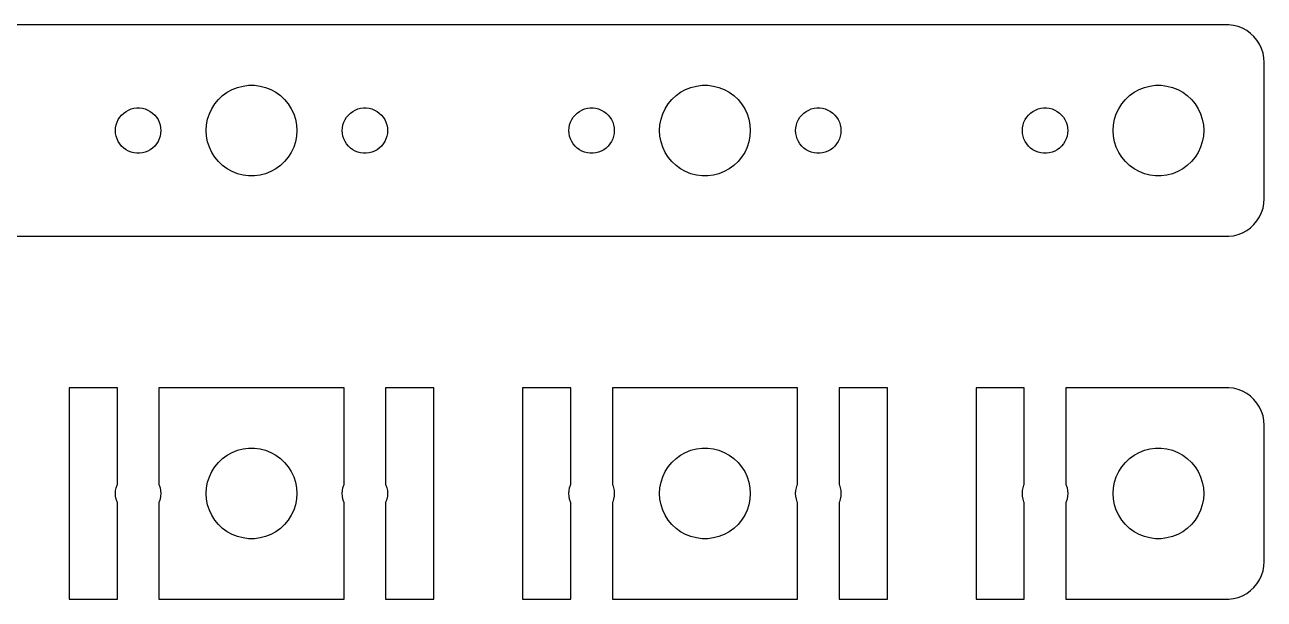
# Model space of a CAD drawing. Header units: metres. Extents: x -90 to 90, y -7 to 79.
# Drawn here: x 7.5 to 89.5, y 41 to 79 of the extents above; entities that cross this region are included whole.
import ezdxf

# ---------------------------------------------------------------- set-up
doc = ezdxf.new("R2010")
doc.units = ezdxf.units.M

msp = doc.modelspace()

# ---------------------------------------------------------------- linework, layer by layer
for p, q in [((87.157, 78.9951), (-87.157, 78.9951)), ((87.4684, 78.9557), (87.157, 78.9951)), ((87.7725, 78.8776), (87.4684, 78.9557)), ((88.0644, 78.7621), (87.7725, 78.8776)), ((88.3396, 78.6108), (88.0644, 78.7621)), ((88.5936, 78.4263), (88.3396, 78.6108)), ((88.8224, 78.2114), (88.5936, 78.4263)), ((89.0225, 77.9695), (88.8224, 78.2114)), ((89.1908, 77.7044), (89.0225, 77.9695)), ((89.3244, 77.4203), (89.1908, 77.7044)), ((89.4214, 77.1217), (89.3244, 77.4203)), ((89.4803, 76.8133), (89.4214, 77.1217)), ((89.5, 76.5), (89.4803, 76.8133)), ((89.5, 67.5), (89.5, 76.5)), ((20.8925, 74.533), (21.2227, 74.7145)), ((21.2227, 74.7145), (21.5729, 74.8532)), ((21.5729, 74.8532), (21.9379, 74.9469)), ((21.9379, 74.9469), (22.3116, 74.9941)), ((22.3116, 74.9941), (22.6884, 74.9941)), ((22.6884, 74.9941), (23.0621, 74.9469)), ((23.0621, 74.9469), (23.427, 74.8532)), ((23.427, 74.8532), (23.7773, 74.7145)), ((23.7773, 74.7145), (24.1075, 74.533)), ((50.8925, 74.533), (51.2227, 74.7145)), ((51.2227, 74.7145), (51.5729, 74.8532)), ((51.5729, 74.8532), (51.9379, 74.9469)), ((51.9379, 74.9469), (52.3116, 74.9941)), ((52.3116, 74.9941), (52.6884, 74.9941)), ((52.6884, 74.9941), (53.0621, 74.9469)), ((53.0621, 74.9469), (53.427, 74.8532)), ((53.427, 74.8532), (53.7773, 74.7145)), ((53.7773, 74.7145), (54.1075, 74.533)), ((80.8925, 74.533), (81.2227, 74.7145)), ((81.2227, 74.7145), (81.573, 74.8532)), ((81.573, 74.8532), (81.9379, 74.9469)), ((81.9379, 74.9469), (82.3116, 74.9941)), ((82.3116, 74.9941), (82.6884, 74.9941)), ((82.6884, 74.9941), (83.0621, 74.9469)), ((83.0621, 74.9469), (83.427, 74.8532)), ((83.427, 74.8532), (83.7773, 74.7145)), ((83.7773, 74.7145), (84.1075, 74.533)), ((20.0729, 73.7634), (20.3131, 74.0536)), ((20.3131, 74.0536), (20.5877, 74.3115)), ((20.5877, 74.3115), (20.8925, 74.533)), ((24.1075, 74.533), (24.4123, 74.3115)), ((24.4123, 74.3115), (24.6869, 74.0536)), ((24.6869, 74.0536), (24.927, 73.7634)), ((50.0729, 73.7634), (50.3131, 74.0536)), ((50.3131, 74.0536), (50.5877, 74.3115)), ((50.5877, 74.3115), (50.8925, 74.533)), ((54.1075, 74.533), (54.4123, 74.3115)), ((54.4123, 74.3115), (54.6869, 74.0536)), ((54.6869, 74.0536), (54.927, 73.7634)), ((80.073, 73.7634), (80.3131, 74.0536)), ((80.3131, 74.0536), (80.5877, 74.3115)), ((80.5877, 74.3115), (80.8925, 74.533)), ((84.1075, 74.533), (84.4123, 74.3115)), ((84.4123, 74.3115), (84.6869, 74.0536)), ((84.6869, 74.0536), (84.927, 73.7634)), ((13.7865, 72.8817), (13.9065, 73.0268)), ((13.9065, 73.0268), (14.0439, 73.1558)), ((14.0439, 73.1558), (14.1963, 73.2665)), ((14.1963, 73.2665), (14.3613, 73.3572)), ((14.3613, 73.3572), (14.5365, 73.4266)), ((14.5365, 73.4266), (14.7189, 73.4734)), ((14.7189, 73.4734), (14.9058, 73.497)), ((14.9058, 73.497), (15.0942, 73.497)), ((15.0942, 73.497), (15.2811, 73.4734)), ((15.2811, 73.4734), (15.4635, 73.4266)), ((15.4635, 73.4266), (15.6387, 73.3572)), ((15.6387, 73.3572), (15.8037, 73.2665)), ((15.8037, 73.2665), (15.9561, 73.1558)), ((15.9561, 73.1558), (16.0934, 73.0268)), ((16.0934, 73.0268), (16.2135, 72.8817)), ((19.5942, 72.7461), (19.7107, 73.1044)), ((19.7107, 73.1044), (19.8711, 73.4453)), ((19.8711, 73.4453), (20.0729, 73.7634)), ((24.927, 73.7634), (25.1289, 73.4453)), ((25.1289, 73.4453), (25.2893, 73.1044)), ((25.2893, 73.1044), (25.4057, 72.7461)), ((28.7865, 72.8817), (28.9065, 73.0268)), ((28.9065, 73.0268), (29.0439, 73.1558)), ((29.0439, 73.1558), (29.1963, 73.2665)), ((29.1963, 73.2665), (29.3613, 73.3572)), ((29.3613, 73.3572), (29.5365, 73.4266)), ((29.5365, 73.4266), (29.7189, 73.4734)), ((29.7189, 73.4734), (29.9058, 73.497)), ((29.9058, 73.497), (30.0942, 73.497)), ((30.0942, 73.497), (30.2811, 73.4734)), ((30.2811, 73.4734), (30.4635, 73.4266)), ((30.4635, 73.4266), (30.6387, 73.3572)), ((30.6387, 73.3572), (30.8037, 73.2665)), ((30.8037, 73.2665), (30.9561, 73.1558)), ((30.9561, 73.1558), (31.0934, 73.0268)), ((31.0934, 73.0268), (31.2135, 72.8817)), ((43.7865, 72.8817), (43.9065, 73.0268)), ((43.9065, 73.0268), (44.0439, 73.1558)), ((44.0439, 73.1558), (44.1963, 73.2665)), ((44.1963, 73.2665), (44.3613, 73.3572)), ((44.3613, 73.3572), (44.5365, 73.4266)), ((44.5365, 73.4266), (44.7189, 73.4734)), ((44.7189, 73.4734), (44.9058, 73.497)), ((44.9058, 73.497), (45.0942, 73.497)), ((45.0942, 73.497), (45.2811, 73.4734)), ((45.2811, 73.4734), (45.4635, 73.4266)), ((45.4635, 73.4266), (45.6387, 73.3572)), ((45.6387, 73.3572), (45.8037, 73.2665)), ((45.8037, 73.2665), (45.9561, 73.1558)), ((45.9561, 73.1558), (46.0934, 73.0268)), ((46.0934, 73.0268), (46.2135, 72.8817)), ((49.5942, 72.7461), (49.7107, 73.1044)), ((49.7107, 73.1044), (49.8711, 73.4453)), ((49.8711, 73.4453), (50.0729, 73.7634)), ((54.927, 73.7634), (55.1289, 73.4453)), ((55.1289, 73.4453), (55.2893, 73.1044)), ((55.2893, 73.1044), (55.4057, 72.7461)), ((58.7865, 72.8817), (58.9065, 73.0268)), ((58.9065, 73.0268), (59.0439, 73.1558)), ((59.0439, 73.1558), (59.1963, 73.2665)), ((59.1963, 73.2665), (59.3613, 73.3572)), ((59.3613, 73.3572), (59.5365, 73.4266)), ((59.5365, 73.4266), (59.7189, 73.4734)), ((59.7189, 73.4734), (59.9058, 73.497)), ((59.9058, 73.497), (60.0942, 73.497)), ((60.0942, 73.497), (60.2811, 73.4734)), ((60.2811, 73.4734), (60.4635, 73.4266)), ((60.4635, 73.4266), (60.6387, 73.3572)), ((60.6387, 73.3572), (60.8037, 73.2665)), ((60.8037, 73.2665), (60.9561, 73.1558)), ((60.9561, 73.1558), (61.0934, 73.0268)), ((61.0934, 73.0268), (61.2135, 72.8817)), ((73.7865, 72.8817), (73.9065, 73.0268)), ((73.9065, 73.0268), (74.0439, 73.1558)), ((74.0439, 73.1558), (74.1963, 73.2665)), ((74.1963, 73.2665), (74.3613, 73.3572)), ((74.3613, 73.3572), (74.5365, 73.4266)), ((74.5365, 73.4266), (74.7189, 73.4734)), ((74.7189, 73.4734), (74.9058, 73.497)), ((74.9058, 73.497), (75.0942, 73.497)), ((75.0942, 73.497), (75.2811, 73.4734)), ((75.2811, 73.4734), (75.4635, 73.4266)), ((75.4635, 73.4266), (75.6387, 73.3572)), ((75.6387, 73.3572), (75.8037, 73.2665)), ((75.8037, 73.2665), (75.9561, 73.1558)), ((75.9561, 73.1558), (76.0934, 73.0268)), ((76.0934, 73.0268), (76.2135, 72.8817)), ((79.5943, 72.7461), (79.7107, 73.1044)), ((79.7107, 73.1044), (79.8711, 73.4453)), ((79.8711, 73.4453), (80.073, 73.7634)), ((84.927, 73.7634), (85.1289, 73.4453)), ((85.1289, 73.4453), (85.2893, 73.1044)), ((85.2893, 73.1044), (85.4057, 72.7461)), ((13.5, 72), (13.5118, 72.188)), ((13.5118, 72.188), (13.5471, 72.373)), ((13.5471, 72.373), (13.6053, 72.5522)), ((13.6053, 72.5522), (13.6855, 72.7226)), ((13.6855, 72.7226), (13.7865, 72.8817)), ((16.2135, 72.8817), (16.3145, 72.7226)), ((16.3145, 72.7226), (16.3947, 72.5522)), ((16.3947, 72.5522), (16.4529, 72.373)), ((16.4529, 72.373), (16.4882, 72.188)), ((16.4882, 72.188), (16.5, 72)), ((19.5, 72), (19.5237, 72.376)), ((19.5237, 72.376), (19.5942, 72.7461)), ((25.4057, 72.7461), (25.4763, 72.376)), ((25.4763, 72.376), (25.5, 72)), ((28.5, 72), (28.5118, 72.188)), ((28.5118, 72.188), (28.5471, 72.373)), ((28.5471, 72.373), (28.6053, 72.5522)), ((28.6053, 72.5522), (28.6855, 72.7226)), ((28.6855, 72.7226), (28.7865, 72.8817)), ((31.2135, 72.8817), (31.3145, 72.7226)), ((31.3145, 72.7226), (31.3947, 72.5522)), ((31.3947, 72.5522), (31.4529, 72.373)), ((31.4529, 72.373), (31.4882, 72.188)), ((31.4882, 72.188), (31.5, 72)), ((43.5, 72), (43.5118, 72.188)), ((43.5118, 72.188), (43.5471, 72.373)), ((43.5471, 72.373), (43.6053, 72.5522)), ((43.6053, 72.5522), (43.6855, 72.7226)), ((43.6855, 72.7226), (43.7865, 72.8817)), ((46.2135, 72.8817), (46.3145, 72.7226)), ((46.3145, 72.7226), (46.3947, 72.5522)), ((46.3947, 72.5522), (46.4529, 72.373)), ((46.4529, 72.373), (46.4882, 72.188)), ((46.4882, 72.188), (46.5, 72)), ((49.5, 72), (49.5237, 72.376)), ((49.5237, 72.376), (49.5942, 72.7461)), ((55.4057, 72.7461), (55.4763, 72.376)), ((55.4763, 72.376), (55.5, 72)), ((58.5, 72), (58.5118, 72.188)), ((58.5118, 72.188), (58.5471, 72.373)), ((58.5471, 72.373), (58.6053, 72.5522)), ((58.6053, 72.5522), (58.6855, 72.7226)), ((58.6855, 72.7226), (58.7865, 72.8817)), ((61.2135, 72.8817), (61.3145, 72.7226)), ((61.3145, 72.7226), (61.3947, 72.5522)), ((61.3947, 72.5522), (61.4529, 72.373)), ((61.4529, 72.373), (61.4882, 72.188)), ((61.4882, 72.188), (61.5, 72)), ((73.5, 72), (73.5118, 72.188)), ((73.5118, 72.188), (73.5471, 72.373)), ((73.5471, 72.373), (73.6053, 72.5522)), ((73.6053, 72.5522), (73.6855, 72.7226)), ((73.6855, 72.7226), (73.7865, 72.8817)), ((76.2135, 72.8817), (76.3145, 72.7226)), ((76.3145, 72.7226), (76.3947, 72.5522)), ((76.3947, 72.5522), (76.4529, 72.373)), ((76.4529, 72.373), (76.4882, 72.188)), ((76.4882, 72.188), (76.5, 72)), ((79.5, 72), (79.5237, 72.376)), ((79.5237, 72.376), (79.5943, 72.7461)), ((85.4057, 72.7461), (85.4763, 72.376)), ((85.4763, 72.376), (85.5, 72)), ((13.5118, 71.812), (13.5, 72)), ((13.5471, 71.627), (13.5118, 71.812)), ((13.6053, 71.4478), (13.5471, 71.627)), ((13.6855, 71.2774), (13.6053, 71.4478)), ((16.3947, 71.4478), (16.3145, 71.2774)), ((16.4529, 71.627), (16.3947, 71.4478)), ((16.4882, 71.812), (16.4529, 71.627)), ((16.5, 72), (16.4882, 71.812)), ((19.5237, 71.624), (19.5, 72)), ((19.5942, 71.2539), (19.5237, 71.624)), ((25.4763, 71.624), (25.4057, 71.2539)), ((25.5, 72), (25.4763, 71.624)), ((28.5118, 71.812), (28.5, 72)), ((28.5471, 71.627), (28.5118, 71.812)), ((28.6053, 71.4478), (28.5471, 71.627)), ((28.6855, 71.2774), (28.6053, 71.4478)), ((31.3947, 71.4478), (31.3145, 71.2774)), ((31.4529, 71.627), (31.3947, 71.4478)), ((31.4882, 71.812), (31.4529, 71.627)), ((31.5, 72), (31.4882, 71.812)), ((43.5118, 71.812), (43.5, 72)), ((43.5471, 71.627), (43.5118, 71.812)), ((43.6053, 71.4478), (43.5471, 71.627)), ((43.6855, 71.2774), (43.6053, 71.4478)), ((46.3947, 71.4478), (46.3145, 71.2774)), ((46.4529, 71.627), (46.3947, 71.4478)), ((46.4882, 71.812), (46.4529, 71.627)), ((46.5, 72), (46.4882, 71.812)), ((49.5237, 71.624), (49.5, 72)), ((49.5942, 71.2539), (49.5237, 71.624)), ((55.4763, 71.624), (55.4057, 71.2539)), ((55.5, 72), (55.4763, 71.624)), ((58.5118, 71.812), (58.5, 72)), ((58.5471, 71.627), (58.5118, 71.812)), ((58.6053, 71.4478), (58.5471, 71.627)), ((58.6855, 71.2774), (58.6053, 71.4478)), ((61.3947, 71.4478), (61.3145, 71.2774)), ((61.4529, 71.627), (61.3947, 71.4478)), ((61.4882, 71.812), (61.4529, 71.627)), ((61.5, 72), (61.4882, 71.812)), ((73.5118, 71.812), (73.5, 72)), ((73.5471, 71.627), (73.5118, 71.812)), ((73.6053, 71.4478), (73.5471, 71.627)), ((73.6855, 71.2774), (73.6053, 71.4478)), ((76.3947, 71.4478), (76.3145, 71.2774)), ((76.4529, 71.627), (76.3947, 71.4478)), ((76.4882, 71.812), (76.4529, 71.627)), ((76.5, 72), (76.4882, 71.812)), ((79.5237, 71.624), (79.5, 72)), ((79.5943, 71.2539), (79.5237, 71.624)), ((85.4763, 71.624), (85.4057, 71.2539)), ((85.5, 72), (85.4763, 71.624)), ((13.7865, 71.1183), (13.6855, 71.2774)), ((13.9065, 70.9732), (13.7865, 71.1183)), ((14.0439, 70.8442), (13.9065, 70.9732)), ((14.1963, 70.7335), (14.0439, 70.8442)), ((14.3613, 70.6428), (14.1963, 70.7335)), ((14.5365, 70.5734), (14.3613, 70.6428)), ((14.7189, 70.5266), (14.5365, 70.5734)), ((14.9058, 70.503), (14.7189, 70.5266)), ((15.2811, 70.5266), (15.0942, 70.503)), ((15.4635, 70.5734), (15.2811, 70.5266)), ((15.6387, 70.6428), (15.4635, 70.5734)), ((15.8037, 70.7335), (15.6387, 70.6428)), ((15.9561, 70.8442), (15.8037, 70.7335)), ((16.0934, 70.9732), (15.9561, 70.8442)), ((16.2135, 71.1183), (16.0934, 70.9732)), ((16.3145, 71.2774), (16.2135, 71.1183)), ((19.7107, 70.8956), (19.5942, 71.2539)), ((19.8711, 70.5547), (19.7107, 70.8956)), ((20.0729, 70.2366), (19.8711, 70.5547)), ((25.1289, 70.5547), (24.927, 70.2366)), ((25.2893, 70.8956), (25.1289, 70.5547)), ((25.4057, 71.2539), (25.2893, 70.8956)), ((28.7865, 71.1183), (28.6855, 71.2774)), ((28.9065, 70.9732), (28.7865, 71.1183)), ((29.0439, 70.8442), (28.9065, 70.9732)), ((29.1963, 70.7335), (29.0439, 70.8442)), ((29.3613, 70.6428), (29.1963, 70.7335)), ((29.5365, 70.5734), (29.3613, 70.6428)), ((29.7189, 70.5266), (29.5365, 70.5734)), ((29.9058, 70.503), (29.7189, 70.5266)), ((30.2811, 70.5266), (30.0942, 70.503)), ((30.4635, 70.5734), (30.2811, 70.5266)), ((30.6387, 70.6428), (30.4635, 70.5734)), ((30.8037, 70.7335), (30.6387, 70.6428)), ((30.9561, 70.8442), (30.8037, 70.7335)), ((31.0934, 70.9732), (30.9561, 70.8442)), ((31.2135, 71.1183), (31.0934, 70.9732)), ((31.3145, 71.2774), (31.2135, 71.1183)), ((43.7865, 71.1183), (43.6855, 71.2774)), ((43.9065, 70.9732), (43.7865, 71.1183)), ((44.0439, 70.8442), (43.9065, 70.9732)), ((44.1963, 70.7335), (44.0439, 70.8442)), ((44.3613, 70.6428), (44.1963, 70.7335)), ((44.5365, 70.5734), (44.3613, 70.6428)), ((44.7189, 70.5266), (44.5365, 70.5734)), ((44.9058, 70.503), (44.7189, 70.5266)), ((45.2811, 70.5266), (45.0942, 70.503)), ((45.4635, 70.5734), (45.2811, 70.5266)), ((45.6387, 70.6428), (45.4635, 70.5734)), ((45.8037, 70.7335), (45.6387, 70.6428)), ((45.9561, 70.8442), (45.8037, 70.7335)), ((46.0934, 70.9732), (45.9561, 70.8442)), ((46.2135, 71.1183), (46.0934, 70.9732)), ((46.3145, 71.2774), (46.2135, 71.1183)), ((49.7107, 70.8956), (49.5942, 71.2539)), ((49.8711, 70.5547), (49.7107, 70.8956)), ((50.0729, 70.2366), (49.8711, 70.5547)), ((55.1289, 70.5547), (54.927, 70.2366)), ((55.2893, 70.8956), (55.1289, 70.5547)), ((55.4057, 71.2539), (55.2893, 70.8956)), ((58.7865, 71.1183), (58.6855, 71.2774)), ((58.9065, 70.9732), (58.7865, 71.1183)), ((59.0439, 70.8442), (58.9065, 70.9732)), ((59.1963, 70.7335), (59.0439, 70.8442)), ((59.3613, 70.6428), (59.1963, 70.7335)), ((59.5365, 70.5734), (59.3613, 70.6428)), ((59.7189, 70.5266), (59.5365, 70.5734)), ((59.9058, 70.503), (59.7189, 70.5266)), ((60.2811, 70.5266), (60.0942, 70.503)), ((60.4635, 70.5734), (60.2811, 70.5266)), ((60.6387, 70.6428), (60.4635, 70.5734)), ((60.8037, 70.7335), (60.6387, 70.6428)), ((60.9561, 70.8442), (60.8037, 70.7335)), ((61.0934, 70.9732), (60.9561, 70.8442)), ((61.2135, 71.1183), (61.0934, 70.9732)), ((61.3145, 71.2774), (61.2135, 71.1183)), ((73.7865, 71.1183), (73.6855, 71.2774)), ((73.9065, 70.9732), (73.7865, 71.1183)), ((74.0439, 70.8442), (73.9065, 70.9732)), ((74.1963, 70.7335), (74.0439, 70.8442)), ((74.3613, 70.6428), (74.1963, 70.7335)), ((74.5365, 70.5734), (74.3613, 70.6428)), ((74.7189, 70.5266), (74.5365, 70.5734)), ((74.9058, 70.503), (74.7189, 70.5266)), ((75.2811, 70.5266), (75.0942, 70.503)), ((75.4635, 70.5734), (75.2811, 70.5266)), ((75.6387, 70.6428), (75.4635, 70.5734)), ((75.8037, 70.7335), (75.6387, 70.6428)), ((75.9561, 70.8442), (75.8037, 70.7335)), ((76.0934, 70.9732), (75.9561, 70.8442)), ((76.2135, 71.1183), (76.0934, 70.9732)), ((76.3145, 71.2774), (76.2135, 71.1183)), ((79.7107, 70.8956), (79.5943, 71.2539)), ((79.8711, 70.5547), (79.7107, 70.8956)), ((80.073, 70.2366), (79.8711, 70.5547)), ((85.1289, 70.5547), (84.927, 70.2366)), ((85.2893, 70.8956), (85.1289, 70.5547)), ((85.4057, 71.2539), (85.2893, 70.8956)), ((15.0942, 70.503), (14.9058, 70.503)), ((20.3131, 69.9464), (20.0729, 70.2366)), ((20.5877, 69.6885), (20.3131, 69.9464)), ((24.6869, 69.9464), (24.4123, 69.6885)), ((24.927, 70.2366), (24.6869, 69.9464)), ((30.0942, 70.503), (29.9058, 70.503)), ((45.0942, 70.503), (44.9058, 70.503)), ((50.3131, 69.9464), (50.0729, 70.2366)), ((50.5877, 69.6885), (50.3131, 69.9464)), ((54.6869, 69.9464), (54.4123, 69.6885)), ((54.927, 70.2366), (54.6869, 69.9464)), ((60.0942, 70.503), (59.9058, 70.503)), ((75.0942, 70.503), (74.9058, 70.503)), ((80.3131, 69.9464), (80.073, 70.2366)), ((80.5877, 69.6885), (80.3131, 69.9464)), ((84.6869, 69.9464), (84.4123, 69.6885)), ((84.927, 70.2366), (84.6869, 69.9464)), ((20.8925, 69.467), (20.5877, 69.6885)), ((21.2227, 69.2855), (20.8925, 69.467)), ((21.5729, 69.1468), (21.2227, 69.2855)), ((21.9379, 69.0531), (21.5729, 69.1468)), ((22.3116, 69.0059), (21.9379, 69.0531)), ((22.6884, 69.0059), (22.3116, 69.0059)), ((23.0621, 69.0531), (22.6884, 69.0059)), ((23.427, 69.1468), (23.0621, 69.0531)), ((23.7773, 69.2855), (23.427, 69.1468)), ((24.1075, 69.467), (23.7773, 69.2855)), ((24.4123, 69.6885), (24.1075, 69.467)), ((50.8925, 69.467), (50.5877, 69.6885)), ((51.2227, 69.2855), (50.8925, 69.467)), ((51.5729, 69.1468), (51.2227, 69.2855)), ((51.9379, 69.0531), (51.5729, 69.1468)), ((52.3116, 69.0059), (51.9379, 69.0531)), ((52.6884, 69.0059), (52.3116, 69.0059)), ((53.0621, 69.0531), (52.6884, 69.0059)), ((53.427, 69.1468), (53.0621, 69.0531)), ((53.7773, 69.2855), (53.427, 69.1468)), ((54.1075, 69.467), (53.7773, 69.2855)), ((54.4123, 69.6885), (54.1075, 69.467)), ((80.8925, 69.467), (80.5877, 69.6885)), ((81.2227, 69.2855), (80.8925, 69.467)), ((81.573, 69.1468), (81.2227, 69.2855)), ((81.9379, 69.0531), (81.573, 69.1468)), ((82.3116, 69.0059), (81.9379, 69.0531)), ((82.6884, 69.0059), (82.3116, 69.0059)), ((83.0621, 69.0531), (82.6884, 69.0059)), ((83.427, 69.1468), (83.0621, 69.0531)), ((83.7773, 69.2855), (83.427, 69.1468)), ((84.1075, 69.467), (83.7773, 69.2855)), ((84.4123, 69.6885), (84.1075, 69.467)), ((89.4803, 67.1867), (89.5, 67.5)), ((89.1908, 66.2956), (89.3244, 66.5797)), ((89.3244, 66.5797), (89.4214, 66.8783)), ((89.4214, 66.8783), (89.4803, 67.1867)), ((88.5936, 65.5737), (88.8224, 65.7886)), ((88.8224, 65.7886), (89.0225, 66.0305)), ((89.0225, 66.0305), (89.1908, 66.2956)), ((-87.157, 65.0049), (87.157, 65.0049)), ((87.157, 65.0049), (87.4684, 65.0443)), ((87.4684, 65.0443), (87.7725, 65.1224)), ((87.7725, 65.1224), (88.0644, 65.2379)), ((88.0644, 65.2379), (88.3396, 65.3892)), ((88.3396, 65.3892), (88.5936, 65.5737)), ((13.6278, 54.9951), (10.4336, 54.9951)), ((10.4336, 54.9951), (10.4336, 41.0049)), ((13.6278, 48.6), (13.6278, 54.9951)), ((28.6278, 54.9951), (16.3722, 54.9951)), ((16.3722, 54.9951), (16.3722, 48.6)), ((28.6278, 48.6), (28.6278, 54.9951)), ((34.5664, 54.9951), (31.3722, 54.9951)), ((31.3722, 54.9951), (31.3722, 48.6)), ((34.5664, 41.0049), (34.5664, 54.9951)), ((43.6278, 54.9951), (40.4336, 54.9951)), ((40.4336, 54.9951), (40.4336, 41.0049)), ((43.6278, 48.6), (43.6278, 54.9951)), ((58.6278, 54.9951), (46.3722, 54.9951)), ((46.3722, 54.9951), (46.3722, 48.6)), ((58.6278, 48.6), (58.6278, 54.9951)), ((64.5664, 54.9951), (61.3722, 54.9951)), ((61.3722, 54.9951), (61.3722, 48.6)), ((64.5664, 41.0049), (64.5664, 54.9951)), ((73.6278, 54.9951), (70.4336, 54.9951)), ((70.4336, 54.9951), (70.4336, 41.0049)), ((73.6278, 48.6), (73.6278, 54.9951)), ((87.157, 54.9951), (76.3722, 54.9951)), ((76.3722, 54.9951), (76.3722, 48.6)), ((87.4684, 54.9557), (87.157, 54.9951)), ((87.7725, 54.8776), (87.4684, 54.9557)), ((88.0644, 54.7621), (87.7725, 54.8776)), ((88.3396, 54.6108), (88.0644, 54.7621)), ((88.5936, 54.4263), (88.3396, 54.6108)), ((88.8224, 54.2114), (88.5936, 54.4263)), ((89.0225, 53.9695), (88.8224, 54.2114)), ((89.1908, 53.7044), (89.0225, 53.9695)), ((89.3244, 53.4203), (89.1908, 53.7044)), ((89.4214, 53.1217), (89.3244, 53.4203)), ((89.4803, 52.8133), (89.4214, 53.1217)), ((89.5, 52.5), (89.4803, 52.8133)), ((89.5, 43.5), (89.5, 52.5)), ((21.2227, 50.7145), (21.5729, 50.8532)), ((21.5729, 50.8532), (21.9379, 50.9469)), ((21.9379, 50.9469), (22.3116, 50.9941)), ((22.3116, 50.9941), (22.6884, 50.9941)), ((22.6884, 50.9941), (23.0621, 50.9469)), ((23.0621, 50.9469), (23.427, 50.8532)), ((23.427, 50.8532), (23.7773, 50.7145)), ((51.2227, 50.7145), (51.5729, 50.8532)), ((51.5729, 50.8532), (51.9379, 50.9469)), ((51.9379, 50.9469), (52.3116, 50.9941)), ((52.3116, 50.9941), (52.6884, 50.9941)), ((52.6884, 50.9941), (53.0621, 50.9469)), ((53.0621, 50.9469), (53.427, 50.8532)), ((53.427, 50.8532), (53.7773, 50.7145)), ((81.2227, 50.7145), (81.573, 50.8532)), ((81.573, 50.8532), (81.9379, 50.9469)), ((81.9379, 50.9469), (82.3116, 50.9941)), ((82.3116, 50.9941), (82.6884, 50.9941)), ((82.6884, 50.9941), (83.0621, 50.9469)), ((83.0621, 50.9469), (83.427, 50.8532)), ((83.427, 50.8532), (83.7773, 50.7145)), ((20.0729, 49.7634), (20.3131, 50.0536)), ((20.3131, 50.0536), (20.5877, 50.3115)), ((20.5877, 50.3115), (20.8925, 50.533)), ((20.8925, 50.533), (21.2227, 50.7145)), ((23.7773, 50.7145), (24.1075, 50.533)), ((24.1075, 50.533), (24.4123, 50.3115)), ((24.4123, 50.3115), (24.6869, 50.0536)), ((24.6869, 50.0536), (24.927, 49.7634)), ((50.0729, 49.7634), (50.3131, 50.0536)), ((50.3131, 50.0536), (50.5877, 50.3115)), ((50.5877, 50.3115), (50.8925, 50.533)), ((50.8925, 50.533), (51.2227, 50.7145)), ((53.7773, 50.7145), (54.1075, 50.533)), ((54.1075, 50.533), (54.4123, 50.3115)), ((54.4123, 50.3115), (54.6869, 50.0536)), ((54.6869, 50.0536), (54.927, 49.7634)), ((80.073, 49.7634), (80.3131, 50.0536)), ((80.3131, 50.0536), (80.5877, 50.3115)), ((80.5877, 50.3115), (80.8925, 50.533)), ((80.8925, 50.533), (81.2227, 50.7145)), ((83.7773, 50.7145), (84.1075, 50.533)), ((84.1075, 50.533), (84.4123, 50.3115)), ((84.4123, 50.3115), (84.6869, 50.0536)), ((84.6869, 50.0536), (84.927, 49.7634)), ((19.7107, 49.1044), (19.8711, 49.4453)), ((19.8711, 49.4453), (20.0729, 49.7634)), ((24.927, 49.7634), (25.1289, 49.4453)), ((25.1289, 49.4453), (25.2893, 49.1044)), ((49.7107, 49.1044), (49.8711, 49.4453)), ((49.8711, 49.4453), (50.0729, 49.7634)), ((54.927, 49.7634), (55.1289, 49.4453)), ((55.1289, 49.4453), (55.2893, 49.1044)), ((79.7107, 49.1044), (79.8711, 49.4453)), ((79.8711, 49.4453), (80.073, 49.7634)), ((84.927, 49.7634), (85.1289, 49.4453)), ((85.1289, 49.4453), (85.2893, 49.1044)), ((13.5471, 48.373), (13.6053, 48.5522)), ((13.6053, 48.5522), (13.6278, 48.6)), ((16.3722, 48.6), (16.3947, 48.5522)), ((16.3947, 48.5522), (16.4529, 48.373)), ((19.5237, 48.376), (19.5942, 48.7461)), ((19.5942, 48.7461), (19.7107, 49.1044)), ((25.2893, 49.1044), (25.4057, 48.7461)), ((25.4057, 48.7461), (25.4763, 48.376)), ((28.5471, 48.373), (28.6053, 48.5522)), ((28.6053, 48.5522), (28.6278, 48.6)), ((31.3722, 48.6), (31.3947, 48.5522)), ((31.3947, 48.5522), (31.4529, 48.373)), ((43.5471, 48.373), (43.6053, 48.5522)), ((43.6053, 48.5522), (43.6278, 48.6)), ((46.3722, 48.6), (46.3947, 48.5522)), ((46.3947, 48.5522), (46.4529, 48.373)), ((49.5237, 48.376), (49.5942, 48.7461)), ((49.5942, 48.7461), (49.7107, 49.1044)), ((55.2893, 49.1044), (55.4057, 48.7461)), ((55.4057, 48.7461), (55.4763, 48.376)), ((58.5471, 48.373), (58.6053, 48.5522)), ((58.6053, 48.5522), (58.6278, 48.6)), ((61.3722, 48.6), (61.3947, 48.5522)), ((61.3947, 48.5522), (61.4529, 48.373)), ((73.5471, 48.373), (73.6053, 48.5522)), ((73.6053, 48.5522), (73.6278, 48.6)), ((76.3722, 48.6), (76.3947, 48.5522)), ((76.3947, 48.5522), (76.4529, 48.373)), ((79.5237, 48.376), (79.5943, 48.7461)), ((79.5943, 48.7461), (79.7107, 49.1044)), ((85.2893, 49.1044), (85.4057, 48.7461)), ((85.4057, 48.7461), (85.4763, 48.376)), ((13.5, 48), (13.5118, 48.188)), ((13.5118, 47.812), (13.5, 48)), ((13.5118, 48.188), (13.5471, 48.373)), ((13.5471, 47.627), (13.5118, 47.812)), ((13.6053, 47.4478), (13.5471, 47.627)), ((16.4529, 47.627), (16.3947, 47.4478)), ((16.4529, 48.373), (16.4882, 48.188)), ((16.4882, 47.812), (16.4529, 47.627)), ((16.4882, 48.188), (16.5, 48)), ((16.5, 48), (16.4882, 47.812)), ((19.5, 48), (19.5237, 48.376)), ((19.5237, 47.624), (19.5, 48)), ((19.5942, 47.2539), (19.5237, 47.624)), ((25.4763, 47.624), (25.4057, 47.2539)), ((25.4763, 48.376), (25.5, 48)), ((25.5, 48), (25.4763, 47.624)), ((28.5, 48), (28.5118, 48.188)), ((28.5118, 47.812), (28.5, 48)), ((28.5118, 48.188), (28.5471, 48.373)), ((28.5471, 47.627), (28.5118, 47.812)), ((28.6053, 47.4478), (28.5471, 47.627)), ((31.4529, 47.627), (31.3947, 47.4478)), ((31.4529, 48.373), (31.4882, 48.188)), ((31.4882, 47.812), (31.4529, 47.627)), ((31.4882, 48.188), (31.5, 48)), ((31.5, 48), (31.4882, 47.812)), ((43.5, 48), (43.5118, 48.188)), ((43.5118, 47.812), (43.5, 48)), ((43.5118, 48.188), (43.5471, 48.373)), ((43.5471, 47.627), (43.5118, 47.812)), ((43.6053, 47.4478), (43.5471, 47.627)), ((46.4529, 47.627), (46.3947, 47.4478)), ((46.4529, 48.373), (46.4882, 48.188)), ((46.4882, 47.812), (46.4529, 47.627)), ((46.4882, 48.188), (46.5, 48)), ((46.5, 48), (46.4882, 47.812)), ((49.5, 48), (49.5237, 48.376)), ((49.5237, 47.624), (49.5, 48)), ((49.5942, 47.2539), (49.5237, 47.624)), ((55.4763, 47.624), (55.4057, 47.2539)), ((55.4763, 48.376), (55.5, 48)), ((55.5, 48), (55.4763, 47.624)), ((58.5, 48), (58.5118, 48.188)), ((58.5118, 47.812), (58.5, 48)), ((58.5118, 48.188), (58.5471, 48.373)), ((58.5471, 47.627), (58.5118, 47.812)), ((58.6053, 47.4478), (58.5471, 47.627)), ((61.4529, 47.627), (61.3947, 47.4478)), ((61.4529, 48.373), (61.4882, 48.188)), ((61.4882, 47.812), (61.4529, 47.627)), ((61.4882, 48.188), (61.5, 48)), ((61.5, 48), (61.4882, 47.812)), ((73.5, 48), (73.5118, 48.188)), ((73.5118, 47.812), (73.5, 48)), ((73.5118, 48.188), (73.5471, 48.373)), ((73.5471, 47.627), (73.5118, 47.812)), ((73.6053, 47.4478), (73.5471, 47.627)), ((76.4529, 47.627), (76.3947, 47.4478)), ((76.4529, 48.373), (76.4882, 48.188)), ((76.4882, 47.812), (76.4529, 47.627)), ((76.4882, 48.188), (76.5, 48)), ((76.5, 48), (76.4882, 47.812)), ((79.5, 48), (79.5237, 48.376)), ((79.5237, 47.624), (79.5, 48)), ((79.5943, 47.2539), (79.5237, 47.624)), ((85.4763, 47.624), (85.4057, 47.2539)), ((85.4763, 48.376), (85.5, 48)), ((85.5, 48), (85.4763, 47.624)), ((13.6278, 47.4), (13.6053, 47.4478)), ((13.6278, 41.0049), (13.6278, 47.4)), ((16.3947, 47.4478), (16.3722, 47.4)), ((16.3722, 47.4), (16.3722, 41.0049)), ((19.7107, 46.8956), (19.5942, 47.2539)), ((19.8711, 46.5547), (19.7107, 46.8956)), ((25.2893, 46.8956), (25.1289, 46.5547)), ((25.4057, 47.2539), (25.2893, 46.8956)), ((28.6278, 47.4), (28.6053, 47.4478)), ((28.6278, 41.0049), (28.6278, 47.4)), ((31.3947, 47.4478), (31.3722, 47.4)), ((31.3722, 47.4), (31.3722, 41.0049)), ((43.6278, 47.4), (43.6053, 47.4478)), ((43.6278, 41.0049), (43.6278, 47.4)), ((46.3947, 47.4478), (46.3722, 47.4)), ((46.3722, 47.4), (46.3722, 41.0049)), ((49.7107, 46.8956), (49.5942, 47.2539)), ((49.8711, 46.5547), (49.7107, 46.8956)), ((55.2893, 46.8956), (55.1289, 46.5547)), ((55.4057, 47.2539), (55.2893, 46.8956)), ((58.6278, 47.4), (58.6053, 47.4478)), ((58.6278, 41.0049), (58.6278, 47.4)), ((61.3947, 47.4478), (61.3722, 47.4)), ((61.3722, 47.4), (61.3722, 41.0049)), ((73.6278, 47.4), (73.6053, 47.4478)), ((73.6278, 41.0049), (73.6278, 47.4)), ((76.3947, 47.4478), (76.3722, 47.4)), ((76.3722, 47.4), (76.3722, 41.0049)), ((79.7107, 46.8956), (79.5943, 47.2539)), ((79.8711, 46.5547), (79.7107, 46.8956)), ((85.2893, 46.8956), (85.1289, 46.5547)), ((85.4057, 47.2539), (85.2893, 46.8956)), ((20.0729, 46.2366), (19.8711, 46.5547)), ((20.3131, 45.9464), (20.0729, 46.2366)), ((20.5877, 45.6885), (20.3131, 45.9464)), ((24.6869, 45.9464), (24.4123, 45.6885)), ((24.927, 46.2366), (24.6869, 45.9464)), ((25.1289, 46.5547), (24.927, 46.2366)), ((50.0729, 46.2366), (49.8711, 46.5547)), ((50.3131, 45.9464), (50.0729, 46.2366)), ((50.5877, 45.6885), (50.3131, 45.9464)), ((54.6869, 45.9464), (54.4123, 45.6885)), ((54.927, 46.2366), (54.6869, 45.9464)), ((55.1289, 46.5547), (54.927, 46.2366)), ((80.073, 46.2366), (79.8711, 46.5547)), ((80.3131, 45.9464), (80.073, 46.2366)), ((80.5877, 45.6885), (80.3131, 45.9464)), ((84.6869, 45.9464), (84.4123, 45.6885)), ((84.927, 46.2366), (84.6869, 45.9464)), ((85.1289, 46.5547), (84.927, 46.2366)), ((20.8925, 45.467), (20.5877, 45.6885)), ((21.2227, 45.2855), (20.8925, 45.467)), ((21.5729, 45.1468), (21.2227, 45.2855)), ((21.9379, 45.0531), (21.5729, 45.1468)), ((23.427, 45.1468), (23.0621, 45.0531)), ((23.7773, 45.2855), (23.427, 45.1468)), ((24.1075, 45.467), (23.7773, 45.2855)), ((24.4123, 45.6885), (24.1075, 45.467)), ((50.8925, 45.467), (50.5877, 45.6885)), ((51.2227, 45.2855), (50.8925, 45.467)), ((51.5729, 45.1468), (51.2227, 45.2855)), ((51.9379, 45.0531), (51.5729, 45.1468)), ((53.427, 45.1468), (53.0621, 45.0531)), ((53.7773, 45.2855), (53.427, 45.1468)), ((54.1075, 45.467), (53.7773, 45.2855)), ((54.4123, 45.6885), (54.1075, 45.467)), ((80.8925, 45.467), (80.5877, 45.6885)), ((81.2227, 45.2855), (80.8925, 45.467)), ((81.573, 45.1468), (81.2227, 45.2855)), ((81.9379, 45.0531), (81.573, 45.1468)), ((83.427, 45.1468), (83.0621, 45.0531)), ((83.7773, 45.2855), (83.427, 45.1468)), ((84.1075, 45.467), (83.7773, 45.2855)), ((84.4123, 45.6885), (84.1075, 45.467)), ((22.3116, 45.0059), (21.9379, 45.0531)), ((22.6884, 45.0059), (22.3116, 45.0059)), ((23.0621, 45.0531), (22.6884, 45.0059)), ((52.3116, 45.0059), (51.9379, 45.0531)), ((52.6884, 45.0059), (52.3116, 45.0059)), ((53.0621, 45.0531), (52.6884, 45.0059)), ((82.3116, 45.0059), (81.9379, 45.0531)), ((82.6884, 45.0059), (82.3116, 45.0059)), ((83.0621, 45.0531), (82.6884, 45.0059)), ((89.4803, 43.1867), (89.5, 43.5)), ((89.3244, 42.5797), (89.4214, 42.8783)), ((89.4214, 42.8783), (89.4803, 43.1867)), ((88.8224, 41.7886), (89.0225, 42.0305)), ((89.0225, 42.0305), (89.1908, 42.2956)), ((89.1908, 42.2956), (89.3244, 42.5797)), ((10.4336, 41.0049), (13.6278, 41.0049)), ((16.3722, 41.0049), (28.6278, 41.0049)), ((31.3722, 41.0049), (34.5664, 41.0049)), ((40.4336, 41.0049), (43.6278, 41.0049)), ((46.3722, 41.0049), (58.6278, 41.0049)), ((61.3722, 41.0049), (64.5664, 41.0049)), ((70.4336, 41.0049), (73.6278, 41.0049)), ((76.3722, 41.0049), (87.157, 41.0049)), ((87.157, 41.0049), (87.4684, 41.0443)), ((87.4684, 41.0443), (87.7725, 41.1224)), ((87.7725, 41.1224), (88.0644, 41.2379)), ((88.0644, 41.2379), (88.3396, 41.3892)), ((88.3396, 41.3892), (88.5936, 41.5737)), ((88.5936, 41.5737), (88.8224, 41.7886))]:
    msp.add_line(p, q)

doc.saveas('drawing.dxf')
